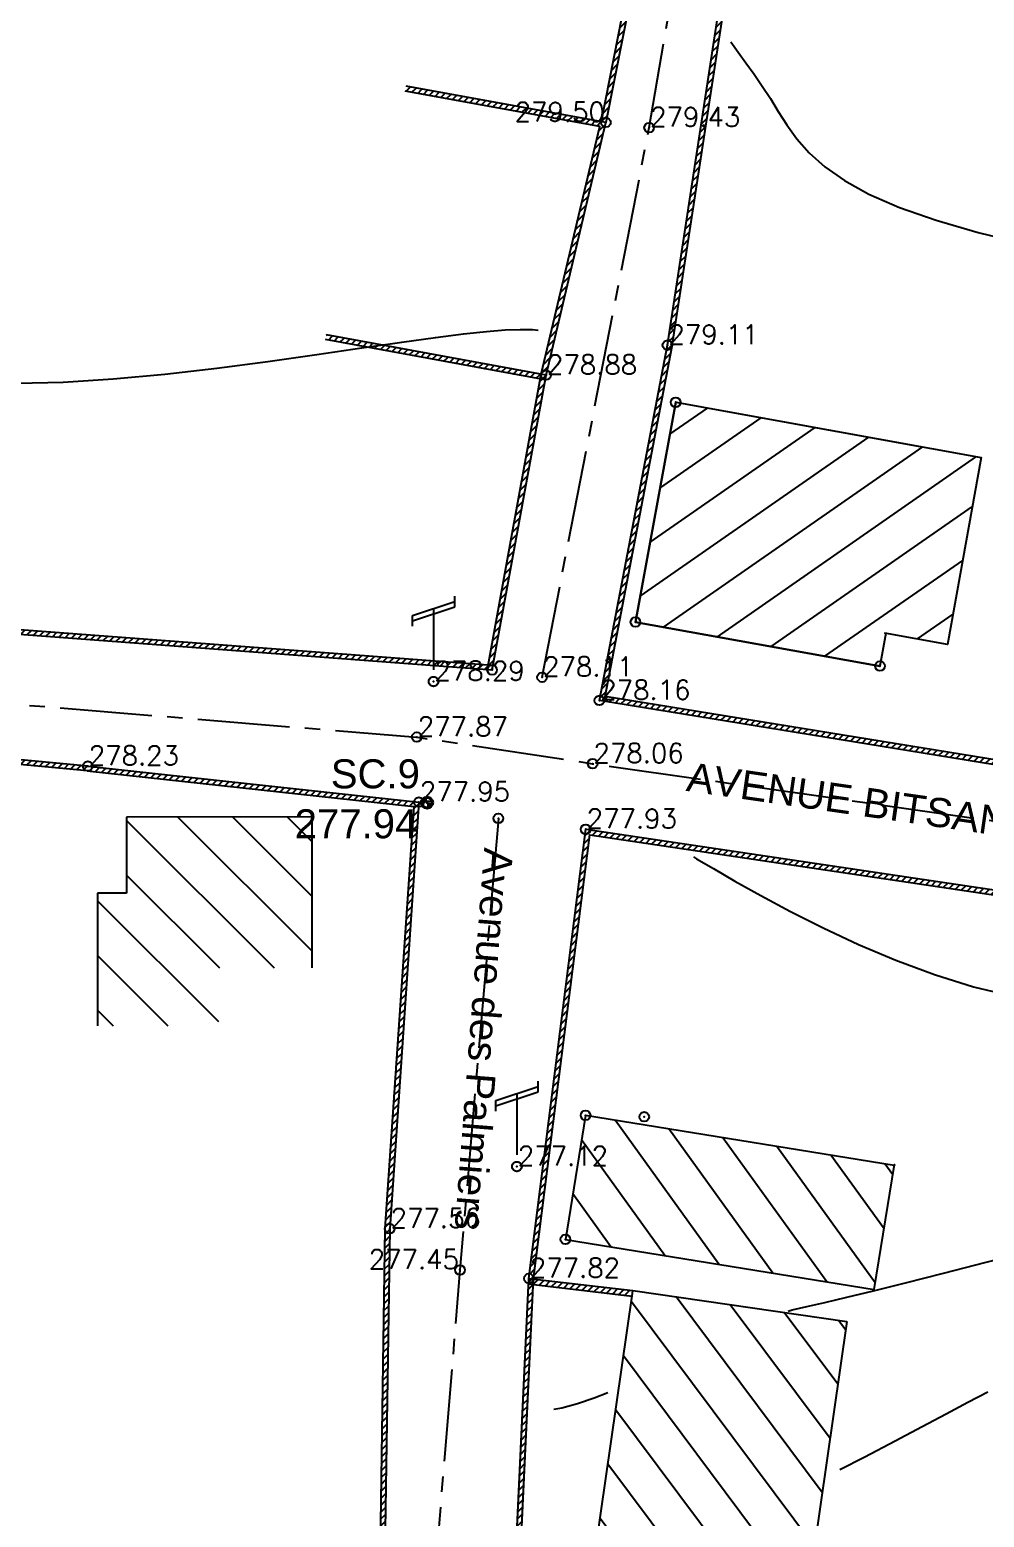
# Model space of a CAD drawing. Header units: millimetres. Extents: x 524954 to 526204, y 9523489 to 9524010.
# Drawn here: x 525711.5 to 525760.8, y 9523672.7 to 9523749.6 of the extents above; entities that cross this region are included whole.
import ezdxf
from ezdxf.enums import TextEntityAlignment as Align

# ---------------------------------------------------------------- set-up
doc = ezdxf.new("R2010")
doc.units = ezdxf.units.MM
doc.header["$PDMODE"] = 32
doc.header["$PDSIZE"] = 0.5
doc.linetypes.add('AXES2', pattern=[28.575, 19.05, -3.175, 3.175, -3.175])
doc.linetypes.add('CACHE2', pattern=[4.7625, 3.175, -1.5875])
for name, color, linetype in [('Axe_Piste', 3, 'AXES2'), ('Bati', 6, 'Continuous'), ('Bati_H', 1, 'Continuous'), ('Cloture', 7, 'Continuous'), ('CN_01_00', 3, 'Continuous'), ('CN_02_00', 4, 'Continuous'), ('CN_10_00', 1, 'Continuous'), ('Murs', 1, 'Continuous'), ('Réseau_Electrique', 1, 'CACHE2'), ('TopoAlt', 3, 'Continuous'), ('TopoAlt polygo', 7, 'Continuous'), ('TOPOJIS', 7, 'Continuous'), ('TOPOJIS polygo', 1, 'Continuous'), ('TopoMat polygo', 1, 'Continuous'), ('Toponomie', 7, 'CACHE2')]:
    doc.layers.add(name, color=color, linetype=linetype)
doc.styles.add('Arial 1.0', font='arial.ttf', dxfattribs={"width": 0.99, "height": 1})
doc.styles.add('Simplex 1.0', font='Simplex.shx', dxfattribs={"width": 0.99, "height": 1})
doc.styles.get("Standard").update_dxf_attribs({"font": 'arial.ttf'})
pattern_1 = [(45, (0, 0), (-0.1767766952966, 0.1767766952966), [])]

# ---------------------------------------------------------------- blocks, each defined once
blk = doc.blocks.new('TCPOINT M')
at = {"color": 0}
blk.add_point((0, 0), dxfattribs=at)
at = {"layer": 'TopoAlt', "style": 'Simplex 1.0', "width": 0.99}
blk.add_attdef('ALT', (0.15, 0.15), '', height=1, dxfattribs=at)
blk = doc.blocks.new('e004')
at = {"color": 0}
blk.add_line((0, 3.777478), (0, 0.25), dxfattribs=at)
for points in [[(-1.096503, 3.137365), (-1.096503, 3.412949), (1.096503, 4.142007), (1.096503, 4.417591)], [(-1.096503, 2.861781), (-1.096503, 3.137365), (1.096503, 3.866423), (1.096503, 4.142007)]]:
    blk.add_lwpolyline(points, dxfattribs=at)
blk.add_circle((0, 0), 0.25, dxfattribs=at)
blk = doc.blocks.new('TCPOINT polygo')
at = {"color": 0, "const_width": 0.075}
blk.add_lwpolyline([(0, 0.0375, 1), (0, -0.0375, 1)], format="xyb", close=True, dxfattribs=at)
at = {"color": 0}
blk.add_point((0, 0), dxfattribs=at)
at = {"layer": 'TopoAlt polygo', "style": 'Arial 1.0', "width": 0.99}
blk.add_attdef('ALT', (0.15, 0.15), '', height=2, dxfattribs=at)
at = {"layer": 'TopoMat polygo', "style": 'Arial 1.0', "width": 0.99}
blk.add_attdef('MAT', text='', height=2, dxfattribs=at).set_placement((0.15, -2.5), align=Align.TOP_LEFT)
blk = doc.blocks.new('t014')
at = {"color": 0, "const_width": 1.249375}
for points in [[(0, 0.625313, 0.414214), (-0.625313, 0, 1)], [(0, -0.625312, 0.414214), (0.625313, 0, 0.414214)]]:
    blk.add_lwpolyline(points, format="xyb", dxfattribs=at)
at = {"color": 0}
blk.add_circle((0, 0), 1.25, dxfattribs=at)

msp = doc.modelspace()

# ---------------------------------------------------------------- hatches: boundary and pattern name
at = {"layer": 'Bati_H'}
h = msp.add_hatch(dxfattribs=at)
h.set_pattern_fill('_U', color=256, scale=2, angle=214.79299, style=0, pattern_type=0)
h.set_pattern_definition([(214.792994522, (0, 0), (1.1412263252, -1.64243796676), [])])
h.paths.add_polyline_path([(525755.435, 9523716.679), (525742.791, 9523718.956), (525744.873, 9523730.313), (525760.677, 9523727.467), (525758.937, 9523717.804), (525755.696, 9523718.387), (525755.741, 9523718.379)])
h = msp.add_hatch(dxfattribs=at)
h.set_pattern_fill('_U', color=256, scale=2, angle=135.07021, style=0, pattern_type=0)
h.set_pattern_definition([(135.070210216, (0, 0), (-1.4124795245, -1.41594547665), [])])
h.paths.add_polyline_path([(525726.074, 9523701.089), (525726.065, 9523708.886), (525716.468, 9523708.875), (525716.473, 9523704.941), (525714.963, 9523704.939), (525714.969, 9523700.761), (525714.972, 9523698.083), (525721.221, 9523698.091), (525721.217, 9523701.083)])
h = msp.add_hatch(dxfattribs=at)
h.set_pattern_fill('_U', color=256, scale=2, angle=-54.207, style=0, pattern_type=0)
h.set_pattern_definition([(305.793004957, (0, 0), (1.6222704568, 1.16971730133), [])])
h.paths.add_polyline_path([(525740.207, 9523693.459), (525739.168, 9523687.051), (525755.137, 9523684.462), (525756.184, 9523690.924), (525756.176, 9523690.871)])
h = msp.add_hatch(dxfattribs=at)
h.set_pattern_fill('_U', color=256, scale=2, angle=-53.22117, style=0, pattern_type=0)
h.set_pattern_definition([(306.778828363, (0, 0), (1.6019053287, 1.1974553511), [])])
h.paths.add_polyline_path([(525753.726, 9523682.804), (525750.959, 9523663.653), (525739.894, 9523665.251), (525742.641, 9523684.261), (525742.661, 9523684.403)])
at = {"layer": 'Murs'}
h = msp.add_hatch(dxfattribs=at)
h.set_pattern_fill('_U', color=256, scale=0.25, angle=45, style=0, pattern_type=0)
h.set_pattern_definition(pattern_1)
h.paths.add_polyline_path([(525748.919, 9523783.74), (525744.777, 9523762.017), (525743.425, 9523755.732), (525741.259, 9523744.774), (525741.014, 9523744.823), (525743.18, 9523755.783), (525744.532, 9523762.067), (525748.673, 9523783.786)])
h = msp.add_hatch(dxfattribs=at)
h.set_pattern_fill('_U', color=256, scale=0.25, angle=45, style=0, pattern_type=0)
h.set_pattern_definition(pattern_1)
h.paths.add_polyline_path([(525744.447, 9523733.266), (525747.595, 9523753.882), (525765.953, 9523750.957), (525782.851, 9523748.623), (525782.816, 9523748.375), (525765.916, 9523750.709), (525747.804, 9523753.595), (525744.694, 9523733.229)])
h = msp.add_hatch(dxfattribs=at)
h.set_pattern_fill('_U', color=256, scale=0.25, angle=45, style=0, pattern_type=0)
h.set_pattern_definition(pattern_1)
h.paths.add_polyline_path([(525738.165, 9523731.716), (525741.259, 9523744.774), (525730.924, 9523746.643), (525730.88, 9523746.397), (525740.955, 9523744.575), (525737.922, 9523731.773)])
h = msp.add_hatch(dxfattribs=at)
h.set_pattern_fill('_U', color=256, scale=0.25, angle=45, style=0, pattern_type=0)
h.set_pattern_definition(pattern_1)
h.paths.add_polyline_path([(525738.165, 9523731.716), (525726.805, 9523733.804), (525726.76, 9523733.558), (525738.12, 9523731.47)])
h = msp.add_hatch(dxfattribs=at)
h.set_pattern_fill('_U', color=256, scale=0.25, angle=45, style=0, pattern_type=0)
h.set_pattern_definition(pattern_1)
h.paths.add_polyline_path([(525777.376, 9523708.983), (525740.922, 9523714.903), (525744.447, 9523733.266), (525744.692, 9523733.219), (525741.216, 9523715.109), (525777.416, 9523709.229)])
h = msp.add_hatch(dxfattribs=at)
h.set_pattern_fill('_U', color=256, scale=0.25, angle=45, style=0, pattern_type=0)
h.set_pattern_definition(pattern_1)
h.paths.add_polyline_path([(525735.377, 9523716.48), (525738.165, 9523731.716), (525737.92, 9523731.761), (525735.131, 9523716.525)])
h = msp.add_hatch(dxfattribs=at)
h.set_pattern_fill('_U', color=256, scale=0.25, angle=45, style=0, pattern_type=0)
h.set_pattern_definition(pattern_1)
h.paths.add_polyline_path([(525674.812, 9523721.044), (525735.377, 9523716.48), (525735.396, 9523716.729), (525674.831, 9523721.294)])
h = msp.add_hatch(dxfattribs=at)
h.set_pattern_fill('_U', color=256, scale=0.25, angle=45, style=0, pattern_type=0)
h.set_pattern_definition(pattern_1)
h.paths.add_polyline_path([(525714.466, 9523711.51), (525697.889, 9523713.077), (525695.995, 9523700.106), (525696.243, 9523700.07), (525698.102, 9523712.806), (525714.443, 9523711.261)])
h = msp.add_hatch(dxfattribs=at)
h.set_pattern_fill('_U', color=256, scale=0.25, angle=45, style=0, pattern_type=0)
h.set_pattern_definition(pattern_1)
h.paths.add_polyline_path([(525714.466, 9523711.51), (525731.589, 9523709.649), (525730.08, 9523687.601), (525729.744, 9523665.373), (525728.477, 9523646.588), (525727.293, 9523633.908), (525727.044, 9523633.931), (525728.228, 9523646.608), (525729.494, 9523665.383), (525729.83, 9523687.611), (525731.324, 9523709.426), (525714.439, 9523711.261)])
h = msp.add_hatch(dxfattribs=at)
h.set_pattern_fill('_U', color=256, scale=0.25, angle=45, style=0, pattern_type=0)
h.set_pattern_definition(pattern_1)
h.paths.add_polyline_path([(525735.258, 9523642.158), (525737.276, 9523685.033), (525740.219, 9523708.248), (525777.683, 9523702.685), (525777.646, 9523702.438), (525740.435, 9523707.963), (525737.525, 9523685.011), (525735.508, 9523642.147)])
h = msp.add_hatch(dxfattribs=at)
h.set_pattern_fill('_U', color=256, scale=0.25, angle=45, style=0, pattern_type=0)
h.set_pattern_definition(pattern_1)
h.paths.add_polyline_path([(525737.276, 9523685.033), (525742.661, 9523684.403), (525742.628, 9523684.121), (525737.243, 9523684.751)])

# ---------------------------------------------------------------- linework, layer by layer
at = {"layer": 'Axe_Piste', "ltscale": 0.25, "flags": 128}
for points in [[(525737.962, 9523716.104), (525743.499, 9523744.509), (525745.199, 9523754.446), (525745.199, 9523754.446), (525745.199, 9523754.446), (525746.844, 9523762.519), (525750.369, 9523782.804)], [(525613.228, 9523720.669), (525626.827, 9523720.401), (525643.945, 9523719.587), (525674.498, 9523717.677), (525731.479, 9523713.01), (525740.572, 9523711.637), (525777.063, 9523706.435), (525784.098, 9523706.94), (525827.588, 9523700.163)], [(525735.702, 9523708.807), (525733.712, 9523685.474), (525732.222, 9523667.391), (525731.537, 9523639.141), (525730.902, 9523631.045)]]:
    msp.add_lwpolyline(points, dxfattribs=at)
at = {"layer": 'Bati'}
for p, q in [((525726.065, 9523708.886), (525716.468, 9523708.875)), ((525716.468, 9523708.875), (525716.473, 9523704.941)), ((525726.074, 9523701.089), (525726.065, 9523708.886)), ((525716.473, 9523704.941), (525714.963, 9523704.939)), ((525714.963, 9523704.939), (525714.969, 9523700.761)), ((525714.969, 9523700.761), (525714.972, 9523698.083))]:
    msp.add_line(p, q, dxfattribs=at)
at = {"layer": 'Bati', "flags": 128}
for points in [[(525755.435, 9523716.679), (525742.791, 9523718.956), (525744.873, 9523730.313), (525760.677, 9523727.467), (525758.937, 9523717.804), (525755.696, 9523718.387), (525755.741, 9523718.379)], [(525740.207, 9523693.459), (525739.168, 9523687.051), (525755.137, 9523684.462), (525756.184, 9523690.924), (525756.176, 9523690.871)], [(525753.726, 9523682.804), (525750.959, 9523663.653), (525739.894, 9523665.251), (525742.641, 9523684.261), (525742.661, 9523684.403)]]:
    msp.add_lwpolyline(points, close=True, dxfattribs=at)
at = {"layer": 'Cloture'}
for p, q in [((525744.873, 9523730.313), (525742.791, 9523718.956)), ((525744.873, 9523730.313), (525757.517, 9523728.036)), ((525742.791, 9523718.956), (525755.435, 9523716.679))]:
    msp.add_line(p, q, dxfattribs=at)
at = {"layer": 'Cloture', "flags": 128}
for points in [[(525749.534, 9523783.732), (525748.698, 9523783.919), (525744.532, 9523762.067), (525743.18, 9523755.783), (525741.014, 9523744.823)], [(525749.479, 9523783.488), (525748.896, 9523783.619), (525744.777, 9523762.017), (525743.425, 9523755.732), (525741.259, 9523744.774)], [(525744.447, 9523733.266), (525747.595, 9523753.882), (525765.953, 9523750.957), (525782.851, 9523748.623)], [(525744.694, 9523733.229), (525747.804, 9523753.595), (525765.916, 9523750.709), (525782.816, 9523748.375)], [(525738.165, 9523731.716), (525741.259, 9523744.774), (525730.924, 9523746.643)], [(525737.922, 9523731.773), (525740.955, 9523744.575), (525730.88, 9523746.397)], [(525738.12, 9523731.47), (525726.76, 9523733.558)], [(525738.165, 9523731.716), (525726.805, 9523733.804)], [(525777.376, 9523708.983), (525740.922, 9523714.903), (525744.447, 9523733.266)], [(525777.416, 9523709.229), (525741.216, 9523715.109), (525744.692, 9523733.219)], [(525735.131, 9523716.525), (525737.92, 9523731.761)], [(525735.377, 9523716.48), (525738.165, 9523731.716)], [(525674.831, 9523721.294), (525735.396, 9523716.729)], [(525674.812, 9523721.044), (525674.812, 9523721.044), (525735.377, 9523716.48)], [(525714.466, 9523711.51), (525697.889, 9523713.077), (525695.995, 9523700.106)], [(525714.443, 9523711.261), (525698.102, 9523712.806), (525696.243, 9523700.07)], [(525714.439, 9523711.261), (525731.324, 9523709.426), (525729.83, 9523687.611), (525729.494, 9523665.383), (525728.228, 9523646.608), (525727.044, 9523633.931)], [(525714.466, 9523711.51), (525731.589, 9523709.649), (525730.08, 9523687.601), (525729.744, 9523665.373), (525728.477, 9523646.588), (525727.293, 9523633.908)], [(525735.258, 9523642.158), (525737.276, 9523685.033), (525740.219, 9523708.248), (525777.683, 9523702.685)], [(525735.508, 9523642.147), (525737.525, 9523685.011), (525740.435, 9523707.963), (525777.646, 9523702.438)], [(525737.243, 9523684.751), (525742.628, 9523684.121)], [(525737.276, 9523685.033), (525742.661, 9523684.403)]]:
    msp.add_lwpolyline(points, dxfattribs=at)
at = {"layer": 'CN_01_00', "flags": 128}
for points, elevation in [([(525710.792, 9523731.299), (525713.2, 9523731.355), (525715.775, 9523731.52), (525718.446, 9523731.77), (525721.139, 9523732.08), (525723.783, 9523732.425), (525726.306, 9523732.78), (525728.636, 9523733.121), (525730.701, 9523733.422), (525732.446, 9523733.664), (525733.893, 9523733.847), (525735.08, 9523733.974), (525736.045, 9523734.05), (525736.828, 9523734.08), (525737.466, 9523734.067), (525737.763, 9523734.04)], 279), ([(525750.684, 9523683.35), (525750.901, 9523683.404), (525751.657, 9523683.58), (525752.585, 9523683.795), (525753.719, 9523684.061), (525755.099, 9523684.394), (525756.761, 9523684.807), (525758.721, 9523685.307), (525760.92, 9523685.872), (525761.733, 9523686.08)], 277), ([(525738.568, 9523678.286), (525738.987, 9523678.352), (525739.786, 9523678.565), (525740.658, 9523678.861), (525741.367, 9523679.14)], 277)]:
    msp.add_lwpolyline(points, dxfattribs=dict(at, elevation=elevation))
at = {"layer": 'CN_02_00', "flags": 128}
for points, elevation in [([(525745.791, 9523706.815), (525745.947, 9523706.723), (525746.818, 9523706.213), (525747.934, 9523705.57), (525749.275, 9523704.82), (525750.81, 9523704), (525752.506, 9523703.146), (525754.333, 9523702.294), (525756.258, 9523701.479), (525758.25, 9523700.738), (525760.277, 9523700.108), (525762.308, 9523699.614)], 278), ([(525753.368, 9523675.166), (525754.646, 9523675.812), (525756.226, 9523676.636), (525757.618, 9523677.378), (525758.857, 9523678.044), (525759.975, 9523678.639), (525761.008, 9523679.17)], 276)]:
    msp.add_lwpolyline(points, dxfattribs=dict(at, elevation=elevation))
at = {"layer": 'CN_10_00', "elevation": 280, "flags": 128}
msp.add_lwpolyline([(525747.728, 9523748.934), (525748.099, 9523748.413), (525748.507, 9523747.851), (525748.927, 9523747.266), (525749.35, 9523746.655), (525749.768, 9523746.014), (525750.179, 9523745.343), (525750.62, 9523744.648), (525751.137, 9523743.935), (525751.775, 9523743.213), (525752.579, 9523742.489), (525753.594, 9523741.769), (525754.866, 9523741.063), (525756.441, 9523740.377), (525758.342, 9523739.718), (525760.508, 9523739.094), (525762.856, 9523738.514)], dxfattribs=at)

# ---------------------------------------------------------------- block references
at = {"layer": 'Réseau_Electrique'}
for p in [(525732.347, 9523715.883), (525736.657, 9523690.817)]:
    msp.add_blockref('e004', p, dxfattribs=at)
at = {"layer": 'TOPOJIS'}
ref = msp.add_blockref('TCPOINT M', (525741.259, 9523744.774, 279.5), dxfattribs=at)
ref.add_attrib('ALT', '279.50', dxfattribs={"layer": 'TopoAlt', "height": 1, "style": 'Simplex 1.0', "width": 0.99}).set_placement((525741.209, 9523744.824, 279.5), align=Align.RIGHT)
ref = msp.add_blockref('TCPOINT M', (525743.499, 9523744.509, 279.43), dxfattribs=at)
ref.add_attrib('ALT', '279.43', (525743.549, 9523744.559, 279.43), dxfattribs={"layer": 'TopoAlt', "height": 1, "style": 'Simplex 1.0', "width": 0.99})
ref = msp.add_blockref('TCPOINT M', (525744.447, 9523733.266, 279.11), dxfattribs=at)
ref.add_attrib('ALT', '279.11', (525744.497, 9523733.316, 279.11), dxfattribs={"layer": 'TopoAlt', "height": 1, "style": 'Simplex 1.0', "width": 0.99})
ref = msp.add_blockref('TCPOINT M', (525738.165, 9523731.716, 278.88), dxfattribs=at)
ref.add_attrib('ALT', '278.88', (525738.215, 9523731.766, 278.88), dxfattribs={"layer": 'TopoAlt', "height": 1, "style": 'Simplex 1.0', "width": 0.99})
for p in [(525744.873, 9523730.313), (525742.791, 9523718.956), (525735.377, 9523716.48, 278.01), (525755.435, 9523716.679), (525735.702, 9523708.807, 277.91), (525740.207, 9523693.459), (525743.241, 9523693.386), (525739.168, 9523687.051)]:
    msp.add_blockref('TCPOINT M', p, dxfattribs=at)
ref = msp.add_blockref('TCPOINT M', (525732.347, 9523715.883, 278.29), dxfattribs=at)
ref.add_attrib('ALT', '278.29', (525732.397, 9523715.933, 278.29), dxfattribs={"layer": 'TopoAlt', "height": 1, "style": 'Simplex 1.0', "width": 0.99})
ref = msp.add_blockref('TCPOINT M', (525737.962, 9523716.104, 278.11), dxfattribs=at)
ref.add_attrib('ALT', '278.11', (525738.012, 9523716.154, 278.11), dxfattribs={"layer": 'TopoAlt', "height": 1, "style": 'Simplex 1.0', "width": 0.99})
ref = msp.add_blockref('TCPOINT M', (525740.922, 9523714.903, 278.16), dxfattribs=at)
ref.add_attrib('ALT', '278.16', (525740.972, 9523714.953, 278.16), dxfattribs={"layer": 'TopoAlt', "height": 1, "style": 'Simplex 1.0', "width": 0.99})
ref = msp.add_blockref('TCPOINT M', (525731.479, 9523713.01, 277.87), dxfattribs=at)
ref.add_attrib('ALT', '277.87', (525731.529, 9523713.06, 277.87), dxfattribs={"layer": 'TopoAlt', "height": 1, "style": 'Simplex 1.0', "width": 0.99})
ref = msp.add_blockref('TCPOINT M', (525714.466, 9523711.51, 278.23), dxfattribs=at)
ref.add_attrib('ALT', '278.23', (525714.516, 9523711.56, 278.23), dxfattribs={"layer": 'TopoAlt', "height": 1, "style": 'Simplex 1.0', "width": 0.99})
ref = msp.add_blockref('TCPOINT M', (525740.572, 9523711.637, 278.06), dxfattribs=at)
ref.add_attrib('ALT', '278.06', (525740.622, 9523711.687, 278.06), dxfattribs={"layer": 'TopoAlt', "height": 1, "style": 'Simplex 1.0', "width": 0.99})
ref = msp.add_blockref('TCPOINT M', (525731.589, 9523709.649, 277.95), dxfattribs=at)
ref.add_attrib('ALT', '277.95', (525731.639, 9523709.699, 277.95), dxfattribs={"layer": 'TopoAlt', "height": 1, "style": 'Simplex 1.0', "width": 0.99})
ref = msp.add_blockref('TCPOINT M', (525740.219, 9523708.248, 277.93), dxfattribs=at)
ref.add_attrib('ALT', '277.93', (525740.269, 9523708.298, 277.93), dxfattribs={"layer": 'TopoAlt', "height": 1, "style": 'Simplex 1.0', "width": 0.99})
ref = msp.add_blockref('TCPOINT M', (525736.657, 9523690.817, 277.12), dxfattribs=at)
ref.add_attrib('ALT', '277.12', (525736.707, 9523690.867, 277.12), dxfattribs={"layer": 'TopoAlt', "height": 1, "style": 'Simplex 1.0', "width": 0.99})
ref = msp.add_blockref('TCPOINT M', (525730.08, 9523687.601, 277.56), dxfattribs=at)
ref.add_attrib('ALT', '277.56', (525730.13, 9523687.651, 277.56), dxfattribs={"layer": 'TopoAlt', "height": 1, "style": 'Simplex 1.0', "width": 0.99})
ref = msp.add_blockref('TCPOINT M', (525733.712, 9523685.474, 277.45), dxfattribs=at)
ref.add_attrib('ALT', '277.45', dxfattribs={"layer": 'TopoAlt', "height": 1, "style": 'Simplex 1.0', "width": 0.99}).set_placement((525733.662, 9523685.524, 277.45), align=Align.RIGHT)
ref = msp.add_blockref('TCPOINT M', (525737.276, 9523685.033, 277.82), dxfattribs=at)
ref.add_attrib('ALT', '277.82', (525737.326, 9523685.083, 277.82), dxfattribs={"layer": 'TopoAlt', "height": 1, "style": 'Simplex 1.0', "width": 0.99})
at = {"layer": 'TOPOJIS polygo'}
ref = msp.add_blockref('TCPOINT polygo', (525732.011, 9523709.624, 277.94), dxfattribs=at)
ref.add_attrib('MAT', 'SC.9', (525727.032, 9523710.362, 277.94), dxfattribs={"layer": 'TopoMat polygo', "height": 1.5, "style": 'Arial 1.0', "width": 0.99})
ref.add_attrib('ALT', '277.94', dxfattribs={"layer": 'TopoAlt polygo', "height": 1.5, "style": 'Arial 1.0', "width": 0.99}).set_placement((525725.165, 9523709.281, 277.94), align=Align.TOP_LEFT)
at = {"layer": 'TOPOJIS polygo', "xscale": 0.25, "yscale": 0.25, "zscale": 0.25}
msp.add_blockref('t014', (525732.011, 9523709.624, 277.944), dxfattribs=at)

# ---------------------------------------------------------------- texts
at = {"layer": 'Toponomie', "char_height": 1.5, "width": 40.17376, "attachment_point": 1}
for s, insert, rotation in [('\\pxqc;AVENUE BITSANGA', (525735.493, 9523713.164), 351.85353), ('\\pxqc;Avenue des Palmiers', (525737.257, 9523717.369), 265.55664)]:
    msp.add_mtext(s, dxfattribs=dict(at, insert=insert, rotation=rotation))

doc.saveas('drawing.dxf')
